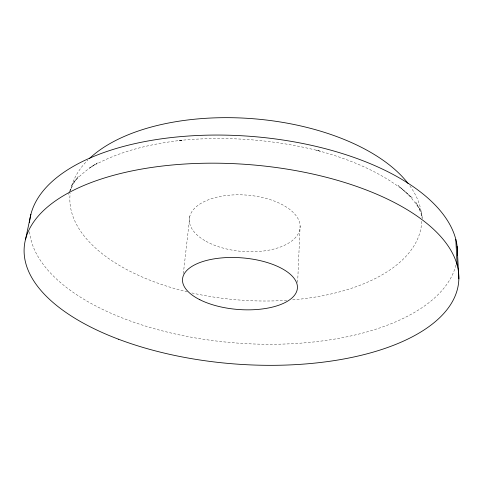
<?xml version="1.0" encoding="UTF-8"?>
<svg xmlns="http://www.w3.org/2000/svg" width="483" height="483" viewBox="0 0 483 483"><rect width="100%" height="100%" fill="white"/><g stroke="black" fill="none" stroke-linecap="round" stroke-linejoin="round"><path stroke-width="0.36" stroke-dasharray="2.42 1.81" d="M297.637 282.428L300.112 226.219M183.353 273.571L189.873 216.052M69.655 191.546L72.082 184.814M69.715 191.594L74.153 182.429L78.168 176.669L71.979 184.584C78.952 175.842 87.809 168.827 97.288 162.988L89.458 167.981C117.755 151.306 150.418 143.795 182.773 140.142L178.426 140.565C225.809 135.795 274.018 139.436 320.175 151.173L316.117 150.122C347.869 158.593 379.312 170.97 405.177 191.685L398.282 185.569L412.416 198.078L405.249 191.733L411.305 198.018L416.431 204.381L420.639 210.799L415.778 202.033L419.021 208.348L421.393 214.645L422.402 218.811M421.031 211.047L422.504 218.781M455.91 265.173A214.603 103.567 4.5 0 1 235.293 342.918A214.603 103.567 4.5 0 1 29.56 231.617M421.744 221.299A176.373 90.907 4.5 0 1 292.559 299.877M286.733 300.317A176.373 90.907 4.5 0 1 190.87 292.728M187.313 291.895A176.373 90.907 4.5 0 1 70.186 193.496M70.711 190.151A176.373 90.907 4.5 0 1 87.846 160.072M409.868 185.846A176.373 90.907 4.5 0 1 421.725 217.235M69.413 192.216L68.689 194.238L69.455 192.258M205.975 241.265A55.527 28.243 4.5 0 0 298.385 233.434A55.527 28.243 4.5 0 0 229.781 195.15A55.527 28.243 4.5 0 0 205.975 241.265"/><path stroke-width="0.72" d="M25.557 239.308L30.882 214.374M457.153 246.511L458.85 278.824M455.795 239.333L457.147 265.082M29.493 222.663A214.603 103.567 4.5 0 1 250.834 136.363A214.603 103.567 4.5 0 1 457.425 255.652M89.379 158.581A176.373 90.907 4.5 0 1 252.826 118.703A176.373 90.907 4.5 0 1 408.165 183.564M118.528 339.229A217.905 99.927 4.5 0 0 458.21 285.471A217.905 99.927 4.5 0 0 147.726 168.054A217.905 99.927 4.5 0 0 118.528 339.229M199.877 299.738A57.622 25.883 4.5 0 0 295.681 293.519A57.622 25.883 4.5 0 0 224.323 257.711A57.622 25.883 4.5 0 0 199.877 299.738"/></g></svg>
